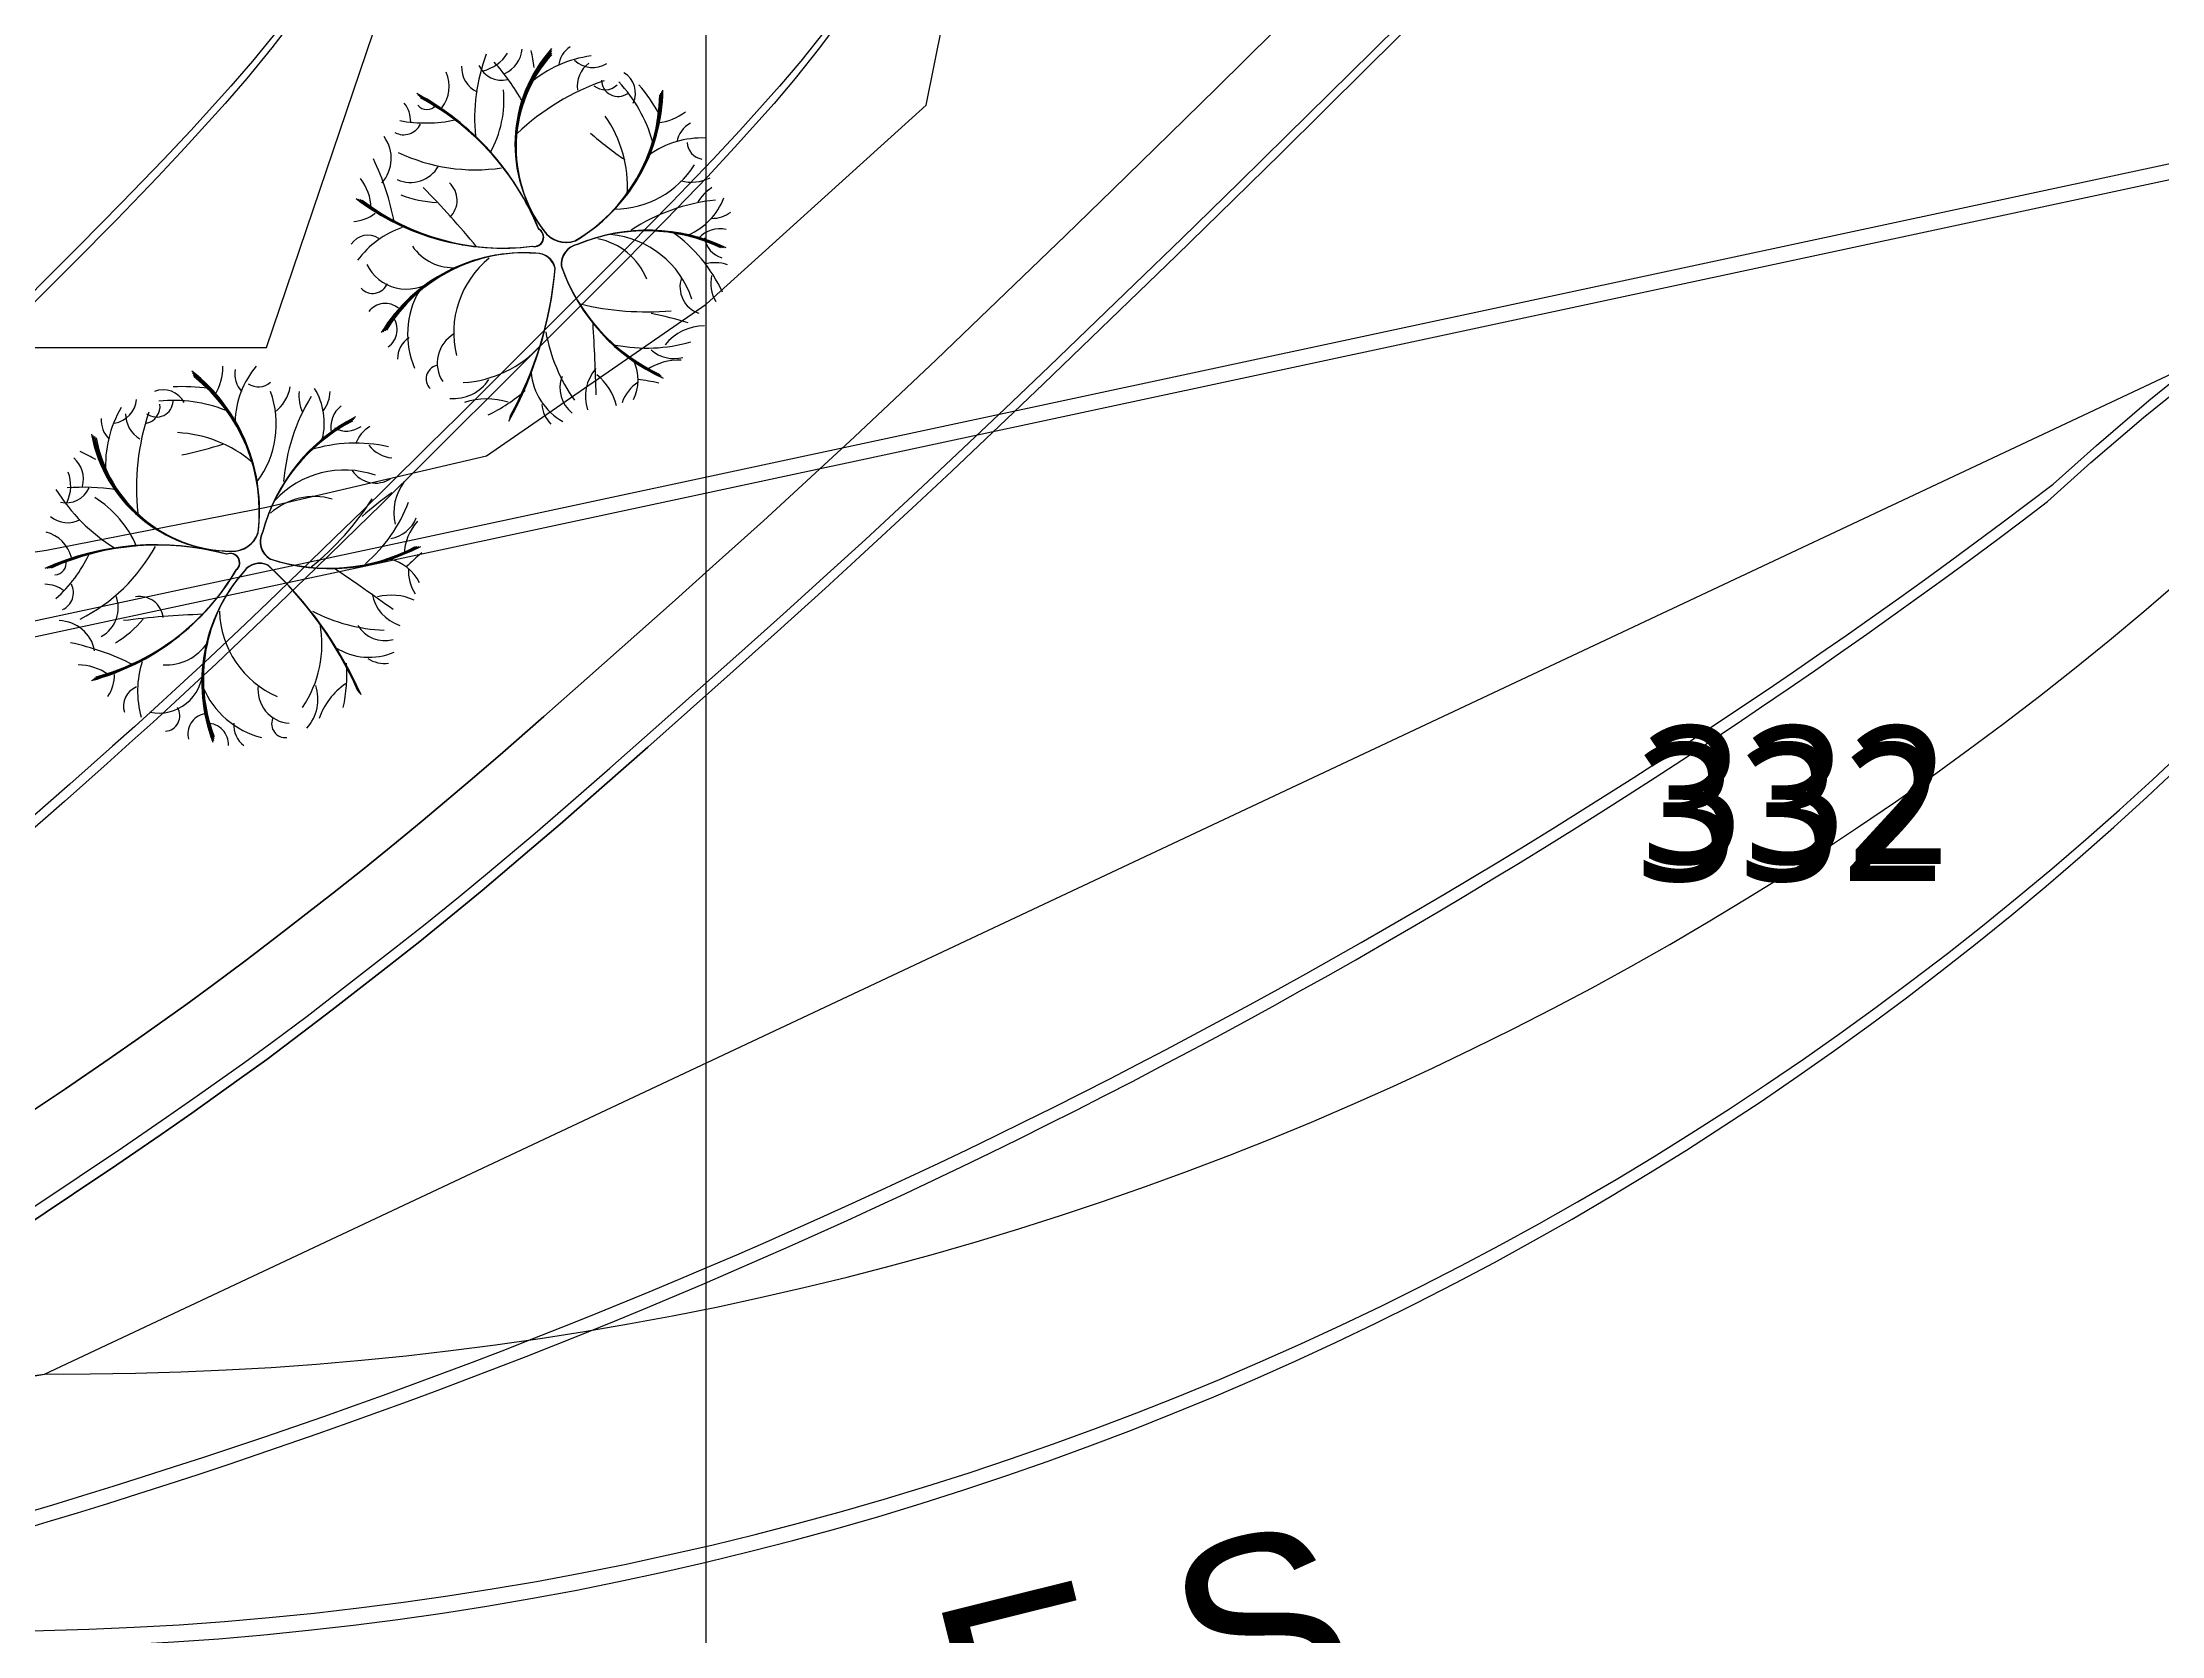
# Model space of a CAD drawing. Header units: metres. Extents: x -1097 to 1588, y -185 to 884.
# Drawn here: x 721.9 to 779.7, y 437.7 to 481.1 of the extents above; entities that cross this region are included whole.
import ezdxf
from ezdxf.enums import TextEntityAlignment as Align

# ---------------------------------------------------------------- set-up
doc = ezdxf.new("R2010")
doc.units = ezdxf.units.M
for name, color, linetype in [('CORTE-TEXTO', 7, 'Continuous'), ('CORTES', 1, 'Continuous'), ('CRECIDA_Q100', 5, 'Continuous'), ('CRECIDA_Q2', 150, 'Continuous'), ('EXTENSIONES', 252, 'Continuous'), ('Solado', 7, 'Continuous'), ('TERRENO', 188, 'Continuous'), ('TEXTO', 7, 'Continuous'), ('VEGETACION', 85, 'Continuous'), ('VG', 7, 'Continuous'), ('VISTA LEJOS', 7, 'Continuous')]:
    doc.layers.add(name, color=color, linetype=linetype)
doc.styles.add('ARIAL', font='arial.ttf')

msp = doc.modelspace()

# ---------------------------------------------------------------- linework, layer by layer
at = {"layer": 'CORTES'}
msp.add_lwpolyline([(740, 185), (740, 505)], dxfattribs=at)
at = {"layer": 'CRECIDA_Q100'}
msp.add_lwpolyline([(716, 472.797), (722, 472.797), (728, 472.797), (734, 490.508), (740, 497.023), (746, 694.804), (752, 694.804), (758, 694.804), (764, 692.068), (770, 692.068), (776, 661.179), (782, 656.366), (788, 652.046), (794, 536.531), (800, 536.531), (806, 536.531), (812, 536.531), (818, 536.723), (824, 536.853), (830, 536.912), (836, 548.934), (842, 549.068)], dxfattribs=at)
at = {"layer": 'CRECIDA_Q2'}
msp.add_lwpolyline([(716, 466.38), (722, 467.269), (728, 468.436), (734, 469.837), (740, 473.983), (746, 479.411), (752, 509.177), (758, 512.911), (764, 515.521), (770, 517.266), (776, 517.266), (782, 517.266), (788, 517.266), (794, 485.847), (800, 485.847), (806, 485.847), (812, 485.847), (818, 486.939), (824, 487.841), (830, 488.532), (836, 525.113), (842, 525.627)], dxfattribs=at)
at = {"layer": 'EXTENSIONES'}
msp.add_lwpolyline([(594.826, 436.159, -0.003361), (595.828, 435.822, 0.213753), (666.883, 427.434, -0.089629), (721.943, 444.791, 0.226256), (790.44, 476.996, -0.09566), (806.441, 486.744)], format="xyb", dxfattribs=at)
for points in [[(720.401, 448.154), (722.734, 449.71), (723.915, 450.503), (725.125, 451.329), (725.96, 451.911), (727.256, 452.833), (728.005, 453.377), (728.955, 454.087), (729.79, 454.727), (731.345, 455.937), (732.181, 456.596), (733.131, 457.364), (733.88, 457.985), (735.176, 459.079), (736.011, 459.796), (737.221, 460.852), (738.402, 461.895), (740.734, 463.969), (741.944, 465.051), (743.24, 466.222), (744.19, 467.092), (745.746, 468.532), (746.696, 469.422), (747.992, 470.651), (749.202, 471.809), (751.535, 474.056), (752.831, 475.31), (754.386, 476.827), (755.682, 478.101), (758.015, 480.405), (759.57, 481.947)], [(721.343, 451.787), (722.513, 452.573), (723.705, 453.387), (724.52, 453.955), (725.797, 454.863), (726.521, 455.389), (727.446, 456.081), (728.262, 456.706), (729.804, 457.905), (730.621, 458.55), (731.548, 459.299), (732.276, 459.902), (733.555, 460.983), (734.375, 461.686), (735.571, 462.731), (736.744, 463.766), (739.071, 465.835), (740.273, 466.91), (741.558, 468.071), (742.497, 468.931), (744.042, 470.362), (744.982, 471.242), (746.268, 472.461), (747.47, 473.612), (749.798, 475.854), (751.089, 477.103), (752.637, 478.613), (753.927, 479.881), (756.256, 482.181)]]:
    msp.add_lwpolyline(points, dxfattribs=at)
at = {"layer": 'Solado'}
for points in [[(720.401, 448.154), (722.734, 449.71), (723.915, 450.503), (725.125, 451.329), (725.96, 451.911), (727.256, 452.833), (728.005, 453.377), (728.955, 454.087), (729.79, 454.727), (731.345, 455.937), (732.181, 456.596), (733.131, 457.364), (733.88, 457.985), (735.176, 459.079), (736.011, 459.796), (737.221, 460.852), (738.402, 461.895), (740.734, 463.969), (741.944, 465.051), (743.24, 466.222), (744.19, 467.092), (745.746, 468.532), (746.696, 469.422), (747.992, 470.651), (749.202, 471.809), (751.535, 474.056), (752.831, 475.31), (754.386, 476.827), (755.682, 478.101), (758.015, 480.405), (759.57, 481.947)], [(756.256, 482.181), (753.927, 479.881), (752.637, 478.613), (751.089, 477.103), (749.798, 475.854), (747.47, 473.612), (746.268, 472.461), (744.982, 471.242), (744.042, 470.362), (742.497, 468.931), (741.558, 468.071), (740.273, 466.91), (739.071, 465.835), (736.744, 463.766), (735.571, 462.731), (734.375, 461.686), (733.555, 460.983), (732.276, 459.902), (731.548, 459.299), (730.621, 458.55), (729.804, 457.905), (728.262, 456.706), (727.446, 456.081), (726.521, 455.389), (725.797, 454.863), (724.52, 453.955), (723.705, 453.387), (722.513, 452.573), (721.343, 451.787)]]:
    msp.add_lwpolyline(points, dxfattribs=at)
at = {"layer": 'TERRENO'}
for points in [[(728.693, 481.685), (728.149, 480.974), (727.467, 480.139), (726.875, 479.457), (725.781, 478.248), (725.035, 477.451), (723.893, 476.27), (722.734, 475.099), (720.401, 472.766)], [(743.615, 481.685), (743.091, 480.974), (742.429, 480.139), (741.848, 479.457), (740.768, 478.248), (740.029, 477.451), (738.891, 476.27), (737.734, 475.099), (735.402, 472.766), (734.235, 471.601), (733.069, 470.44), (732.291, 469.668), (731.125, 468.516), (730.477, 467.88), (729.699, 467.121), (729.051, 466.494), (727.885, 465.371), (727.28, 464.791), (726.632, 464.177), (726.157, 463.732), (725.379, 463.012), (724.904, 462.577), (724.256, 461.991), (723.651, 461.451), (722.485, 460.414), (721.894, 459.892), (721.289, 459.364)]]:
    msp.add_lwpolyline(points, dxfattribs=at)
msp.add_lwpolyline([(673.226, 433.451, 0.162924), (776.6, 468.597), (777.781, 469.656), (779.212, 470.884), (780.998, 472.324)], format="xyb", dxfattribs=at)
at = {"layer": 'TEXTO', "color": 141}
msp.add_lwpolyline([(942.808, 512.252), (491.207, 415.553)], dxfattribs=at)
at = {"layer": 'VEGETACION', "color": 254}
for points in [[(759.57, 481.947), (758.015, 480.405), (755.682, 478.101), (754.386, 476.827), (752.831, 475.31), (751.535, 474.056), (749.202, 471.809), (747.992, 470.651), (746.696, 469.422), (745.746, 468.532), (744.19, 467.092), (743.24, 466.222), (741.944, 465.051), (740.734, 463.969), (738.402, 461.895), (737.221, 460.852), (736.011, 459.796), (735.176, 459.079), (733.88, 457.985), (733.131, 457.364), (732.181, 456.596), (731.345, 455.937), (729.79, 454.727), (728.955, 454.087), (728.005, 453.377), (727.256, 452.833), (725.96, 451.911), (725.125, 451.329), (723.915, 450.503), (722.734, 449.71), (720.401, 448.154)], [(707.167, 442.212), (721.943, 444.791), (790.44, 476.996)]]:
    msp.add_lwpolyline(points, dxfattribs=at)
at = {"layer": 'VEGETACION'}
for centre, radius, start, end in [((738.66, 479.049), 4.982, 159.46241, -174.34591), ((733.689, 481.359), 1.034, -77.96685, -31.27285), ((729.69, 476.526), 6.075, 29.35638, 41.90224), ((734.204, 480.984), 0.769, -67.11701, -3.35075), ((738.687, 478.339), 3.908, 138.09032, -143.12166), ((738.659, 478.31), 3.869, 138.09032, -143.12166), ((738.63, 478.281), 3.83, 138.09032, -143.12166), ((738.602, 478.252), 3.791, 138.09032, -143.12166), ((737.266, 477.599), 3.177, 97.4368, 130.66411), ((730.348, 479.76), 5.002, 7.73596, 13.16741), ((736.671, 480.404), 0.707, 123.07576, 173.19706), ((736.899, 481.16), 0.725, -133.08378, -57.97038), ((737.252, 479.924), 0.776, 126.36034, -172.13798), ((732.036, 479.923), 0.949, -38.3468, 23.66563), ((734.048, 480.435), 0.727, 177.19062, -114.2964), ((734.418, 480.77), 0.683, -155.98064, -76.40156), ((739.316, 473.929), 6.494, 108.91387, 133.58492), ((737.236, 480.29), 0.464, -130.37039, -44.61868), ((737.593, 480.099), 0.453, -179.34812, -54.73301), ((734.751, 477.353), 3.928, 15.81177, 43.16533), ((737.426, 479.74), 0.64, -25.52155, 59.84308), ((734.005, 476.473), 5.429, 29.82887, 40.03623), ((731.11, 478.955), 0.824, -0.2587, 38.06877), ((728.626, 473.262), 7.338, 22.21671, 61.7302), ((732.376, 479.612), 0.323, -139.98994, -40.76454), ((728.698, 473.284), 7.265, 22.21671, 61.7302), ((728.77, 473.306), 7.191, 22.21671, 61.7302), ((728.843, 473.328), 7.118, 22.21671, 61.7302), ((731.518, 479.55), 2.961, -29.17592, 5.40141), ((734.03, 479.752), 4.698, -59.52315, -0.74968), ((734.011, 479.796), 4.747, -59.52315, -0.74968), ((733.992, 479.84), 4.795, -59.52315, -0.74968), ((733.973, 479.884), 4.844, -59.52315, -0.74968), ((731.744, 479.104), 0.504, -118.22004, -25.37047), ((732.347, 482.857), 3.935, -100.42037, -78.3241), ((734.466, 477.18), 3.382, -3.32863, 34.77602), ((738.496, 480.457), 1.544, -82.82139, -52.64739), ((739.883, 478.297), 0.693, 117.16728, 171.20074), ((730.394, 477.955), 1.01, -41.62679, 35.9787), ((743.028, 485.669), 9.361, -131.39173, -124.13381), ((739.884, 476.035), 2.478, 87.69249, 125.68419), ((739.957, 478.411), 0.479, -177.57839, -99.26902), ((724.664, 474.934), 6.938, 10.60493, 25.69371), ((731.926, 478.183), 0.883, -114.03031, -29.56021), ((733.688, 482.493), 4.849, -115.58492, -81.37772), ((737.485, 479.161), 2.589, -89.5505, -32.23214), ((729.424, 476.54), 1.434, 2.5416, 37.20232), ((715.482, 460.558), 23.615, 39.38532, 44.67185), ((732.556, 476.814), 0.645, -45.87489, 47.62332), ((739.594, 478.449), 1.142, -104.72438, -63.25642), ((740.744, 476.21), 1.118, 121.95887, 151.36709), ((734.432, 482.077), 6.568, -127.37844, -82.91291), ((734.446, 482.011), 6.503, -127.37844, -82.91291), ((734.46, 481.945), 6.437, -127.37844, -82.91291), ((734.475, 481.879), 6.371, -127.37844, -82.91291), ((732.79, 479.876), 3.124, -111.04704, -92.75457), ((740.779, 471.673), 5.171, 95.85629, 123.22032), ((738.799, 477.52), 1.798, -66.63119, -20.98341), ((740.151, 477.177), 0.859, -90.38621, -53.2043), ((730.306, 477.313), 1.079, -86.17573, -52.23443), ((732.594, 473.582), 2.646, 109.78128, 142.9068), ((735.297, 475.81), 0.257, -102.31339, 61.69877), ((735.303, 475.807), 0.255, -102.31339, 61.69877), ((735.308, 475.803), 0.252, -102.31339, 61.69877), ((735.314, 475.8), 0.249, -102.31339, 61.69877), ((736.179, 476.416), 0.75, -145.64274, -70.48442), ((736.176, 476.407), 0.742, -145.64274, -70.48442), ((736.173, 476.397), 0.735, -145.64274, -70.48442), ((736.17, 476.388), 0.727, -145.64274, -70.48442), ((738.338, 471.149), 4.83, 64.72201, 112.57215), ((738.364, 471.105), 4.88, 64.72201, 112.57215), ((738.389, 471.06), 4.93, 64.72201, 112.57215), ((738.415, 471.016), 4.98, 64.72201, 112.57215), ((736.693, 472.574), 4.128, 24.75149, 54.83765), ((740.364, 475.265), 0.769, 76.62298, 137.69885), ((730.765, 475.313), 0.546, 57.26605, 146.32785), ((735.011, 470.825), 4.552, 85.90191, 148.51067), ((735.02, 470.871), 4.506, 85.90191, 148.51067), ((735.028, 470.918), 4.461, 85.90191, 148.51067), ((735.037, 470.964), 4.415, 85.90191, 148.51067), ((733.104, 476.336), 1.364, -145.57132, -86.30599), ((735.359, 474.837), 0.529, 11.64661, 92.46118), ((735.364, 474.843), 0.523, 11.64661, 92.46118), ((735.369, 474.849), 0.518, 11.64661, 92.46118), ((735.374, 474.856), 0.513, 11.64661, 92.46118), ((736.587, 475.074), 0.546, 100.90931, -173.78177), ((736.595, 475.07), 0.551, 100.90931, -173.78177), ((736.602, 475.066), 0.557, 100.90931, -173.78177), ((736.61, 475.062), 0.563, 100.90931, -173.78177), ((736.698, 473.985), 1.809, 21.80787, 79.03961), ((737.16, 473.309), 2.577, 18.29109, 84.89534), ((740.615, 475.884), 0.669, -171.91844, -106.28771), ((731.82, 475.6), 1.211, -153.77487, -53.66079), ((735.711, 473.209), 2.603, 128.84937, -165.92049), ((725.262, 475.892), 10.657, -28.646, -5.10467), ((725.368, 475.888), 10.55, -28.646, -5.10467), ((725.474, 475.883), 10.444, -28.646, -5.10467), ((725.58, 475.879), 10.337, -28.646, -5.10467), ((740.877, 476.712), 5.122, -160.64221, -114.76904), ((740.929, 476.725), 5.175, -160.64221, -114.76904), ((740.981, 476.738), 5.228, -160.64221, -114.76904), ((741.033, 476.751), 5.281, -160.64221, -114.76904), ((740.232, 474.115), 0.996, 69.91561, 105.88004), ((741.051, 474.537), 0.932, 166.17527, -148.32231), ((730.898, 474.696), 0.424, -138.57685, -20.77623), ((734.21, 473.161), 2.362, 150.15684, -156.75256), ((740.044, 474.45), 0.762, 160.97287, -109.06988), ((731.236, 473.442), 0.557, 49.52262, 142.49658), ((730.991, 473.288), 0.575, -55.32418, 37.34845), ((738.384, 481.605), 7.836, -103.47217, -85.21121), ((736.11, 462.056), 11.909, 73.43329, 78.43687), ((732.251, 472.492), 0.676, 122.40516, -178.98353), ((733.578, 472.37), 0.921, 120.29105, -146.85412), ((740.231, 474.057), 4.686, -169.782, -144.7966), ((686.114, 470.298), 50.894, 1.35953, 3.55713), ((739.963, 471.991), 1.399, 90.6491, 140.90175), ((733.194, 474.912), 3.076, -86.74123, -42.13741), ((738.372, 477.01), 4.231, -101.52456, -73.46451), ((739.231, 470.934), 1.516, 86.94105, 124.44683), ((739.123, 473.43), 0.937, -131.98154, -75.18432), ((722.967, 468.349), 4.844, -7.01261, 51.76086), ((723.013, 468.337), 4.795, -7.01261, 51.76086), ((723.06, 468.326), 4.747, -7.01261, 51.76086), ((723.106, 468.314), 4.698, -7.01261, 51.76086), ((725.265, 472.287), 1.544, -30.31086, -0.13685), ((727.823, 472.073), 0.693, 169.67781, -136.28872), ((729.618, 470.697), 2.478, 140.20303, 178.19473), ((727.778, 472.201), 0.479, -125.06785, -46.75849), ((732.732, 471.94), 0.376, 105.12463, -135.81364), ((733.091, 472.577), 1.176, -94.56596, -33.88319), ((736.94, 472.278), 1.729, -174.76959, -119.50027), ((736.868, 471.693), 0.864, 158.56729, -127.3793), ((737.836, 471.468), 1.136, 138.3902, -161.05635), ((736.11, 470.883), 1.474, 12.7354, 52.34392), ((738.726, 470.946), 1.079, 122.90885, 161.4783), ((736.888, 471.916), 1.25, -25.53182, 23.61951), ((736.881, 463.1), 8.915, 78.21876, 81.90389), ((723.735, 471.447), 0.725, -80.57325, -5.45985), ((724.999, 471.352), 0.453, -126.83758, -2.22247), ((725.183, 471.001), 0.64, 26.98899, 112.35361), ((725.448, 467.426), 3.928, 68.3223, 95.67587), ((725.693, 466.299), 5.429, 82.33941, 92.54677), ((725.678, 470.696), 2.589, -37.03996, 20.27839), ((727.527, 471.936), 1.142, -52.21385, -10.74588), ((733.624, 468.752), 5.171, 148.36683, 175.73086), ((730.002, 471.486), 1.118, 174.4694, -156.12237), ((727.779, 470.739), 1.798, -14.12065, 31.52713), ((728.875, 471.604), 0.859, -37.87568, -0.69377), ((734.005, 469.455), 1.939, 72.22063, 108.04144), ((731.871, 475.387), 4.936, -63.83838, -49.75845), ((724.196, 470.806), 0.707, 175.5863, -134.2924), ((726.784, 469.572), 3.177, 149.94734, -176.82535), ((724.931, 470.975), 0.776, 178.87088, -119.62745), ((730.944, 468.965), 6.494, 161.42441, -173.90455), ((724.631, 471.185), 0.464, -77.85985, 7.89186), ((732.554, 466.496), 4.83, 117.23254, 165.08268), ((732.605, 466.49), 4.88, 117.23254, 165.08268), ((732.656, 466.483), 4.93, 117.23254, 165.08268), ((732.707, 466.476), 4.98, 117.23254, 165.08268), ((730.521, 470.609), 0.769, 129.13352, -169.79062), ((736.4, 471.329), 0.893, -174.42238, -136.02829), ((727.062, 471.149), 3.908, -169.39915, -90.61113), ((727.067, 471.109), 3.869, -169.39915, -90.61113), ((727.073, 471.069), 3.83, -169.39915, -90.61113), ((727.079, 471.029), 3.791, -169.39915, -90.61113), ((725.412, 467.095), 3.382, 49.1819, 87.28655), ((723.888, 479.055), 9.361, -78.88119, -71.62327), ((730.422, 466.059), 4.128, 77.26203, 107.34819), ((730.183, 471.185), 0.669, -119.40791, -53.77718), ((731.354, 469.804), 0.996, 122.42615, 158.39057), ((731.517, 470.711), 0.932, -141.31419, -95.81178), ((722.235, 469.202), 0.769, -14.60648, 49.15979), ((720.858, 465.398), 5.002, 60.2465, 65.67795), ((722.535, 469.242), 0.683, -103.47011, -23.89102), ((721.623, 469.021), 1.034, -25.45632, 21.23769), ((723.024, 462.907), 6.075, 81.86691, 94.41278), ((730.123, 466.876), 2.577, 70.80163, 137.40588), ((730.973, 469.859), 0.762, -146.51659, -56.55935), ((732.875, 468.298), 1.399, 143.15964, -166.58772), ((726.481, 471.56), 4.982, -148.02706, -121.83538), ((721.738, 466.197), 2.961, 23.33462, 57.91194), ((729.306, 466.921), 1.809, 74.31841, 131.55014), ((724.286, 472.897), 7.836, -50.96163, -32.70067), ((738.413, 459.194), 11.909, 125.94383, 130.94741), ((727.924, 470.09), 4.231, -49.01403, -20.95397), ((722.575, 468.744), 0.727, -130.29884, -61.78587), ((731.222, 468.507), 0.937, -79.471, -22.67378), ((733.268, 467.074), 1.516, 139.45159, 176.95737), ((724.966, 460.076), 7.338, 74.72725, 114.24073), ((721.757, 466.836), 0.949, 14.16374, 76.17617), ((724.993, 460.147), 7.265, 74.72725, 114.24073), ((725.02, 460.217), 7.191, 74.72725, 114.24073), ((725.046, 460.288), 7.118, 74.72725, 114.24073), ((720.723, 469.711), 4.849, -63.07438, -28.86719), ((727.061, 467.989), 0.75, -93.13221, -17.97388), ((727.067, 467.981), 0.742, -93.13221, -17.97388), ((727.072, 467.973), 0.735, -93.13221, -17.97388), ((727.078, 467.964), 0.727, -93.13221, -17.97388), ((728.374, 467.496), 0.546, 153.41984, -121.27123), ((728.382, 467.499), 0.551, 153.41984, -121.27123), ((728.39, 467.503), 0.557, 153.41984, -121.27123), ((728.398, 467.506), 0.563, 153.41984, -121.27123), ((729.685, 471.897), 5.122, -108.13167, -62.2585), ((729.706, 471.946), 5.175, -108.13167, -62.2585), ((729.728, 471.995), 5.228, -108.13167, -62.2585), ((729.749, 472.044), 5.281, -108.13167, -62.2585), ((722.211, 466.917), 0.323, -87.47941, 11.74599), ((719.618, 468.868), 3.935, -47.90984, -25.81356), ((721.506, 470.048), 6.568, -74.86791, -30.40238), ((721.567, 470.019), 6.503, -74.86791, -30.40238), ((721.628, 469.99), 6.437, -74.86791, -30.40238), ((721.689, 469.961), 6.371, -74.86791, -30.40238), ((730.786, 463.659), 4.552, 138.41245, -158.97879), ((730.755, 463.694), 4.506, 138.41245, -158.97879), ((730.723, 463.729), 4.461, 138.41245, -158.97879), ((730.692, 463.764), 4.415, 138.41245, -158.97879), ((727.005, 466.92), 0.257, -49.80286, 114.20931), ((727.011, 466.923), 0.255, -49.80286, 114.20931), ((727.017, 466.925), 0.252, -49.80286, 114.20931), ((727.023, 466.927), 0.249, -49.80286, 114.20931), ((727.815, 466.377), 0.529, 64.15715, 144.97171), ((727.813, 466.385), 0.523, 64.15715, 144.97171), ((727.811, 466.393), 0.518, 64.15715, 144.97171), ((727.809, 466.401), 0.513, 64.15715, 144.97171), ((721.036, 459.252), 10.337, 23.86454, 47.40587), ((720.969, 459.171), 10.444, 23.86454, 47.40587), ((720.901, 459.089), 10.55, 23.86454, 47.40587), ((720.833, 459.008), 10.657, 23.86454, 47.40587), ((701.445, 424.54), 50.894, 53.87007, 56.06767), ((731.063, 465.812), 1.25, 26.97872, 76.13005), ((738.054, 460.442), 8.915, 130.7293, 134.41442), ((732.951, 466.681), 1.079, 175.41939, -146.01117), ((721.962, 465.512), 0.824, 52.25184, 90.5793), ((722.229, 466.106), 0.504, -65.70951, 27.14006), ((731.995, 466.292), 1.136, -169.09926, -108.54581), ((723.071, 465.69), 0.883, -61.51977, 22.95033), ((727.047, 441.915), 23.615, 91.89585, 97.18239), ((724.54, 465.356), 0.645, 6.63564, 100.13385), ((729.321, 465.665), 2.603, -178.6401, -113.40996), ((731.399, 469.768), 4.686, -117.27146, -92.28607), ((731.409, 464.566), 1.474, 65.24594, 104.85446), ((722.319, 464.335), 1.01, 10.88374, 88.48923), ((722.253, 467.406), 3.124, -58.5365, -40.24403), ((726.437, 464.705), 3.076, -34.2307, 10.37313), ((731.228, 465.661), 0.864, -148.92217, -74.86876), ((721.229, 457.95), 6.938, 63.11546, 78.20425), ((725.253, 465.5), 1.364, -93.06078, -33.79545), ((730.808, 466.074), 1.729, -122.25906, -66.98973), ((722.851, 462.704), 1.434, 55.05214, 89.71285), ((722.775, 463.874), 1.079, -33.66519, 0.2761), ((727.128, 463.419), 2.646, 162.29182, -164.58266), ((725.055, 464.033), 1.211, -101.26434, -1.15026), ((725.256, 463.944), 4.936, -11.32784, 2.75208), ((731.232, 465.069), 0.893, -121.91184, -83.51776), ((724.641, 463.021), 0.546, 109.77659, -161.16161), ((728.445, 464.445), 2.362, -157.33263, -104.24202), ((728.688, 463.462), 0.921, 172.80158, -94.34358), ((728.228, 463.202), 1.176, -42.05543, 18.62735), ((731.261, 462.027), 1.939, 124.73116, 160.55197), ((725.212, 462.751), 0.424, -86.06631, 31.73431), ((726.412, 462.257), 0.557, 102.03316, -164.99288), ((728.514, 462.53), 0.376, 157.63517, -83.3031), ((726.385, 461.969), 0.575, -2.81364, 89.85899), ((727.784, 462.484), 0.676, 174.9157, -126.47299)]:
    msp.add_arc(centre, radius, start, end, dxfattribs=at)
at = {"layer": 'VISTA LEJOS'}
for points in [[(942.959, 512.721), (491.358, 416.023)], [(942.808, 512.252), (491.207, 415.553)], [(720.552, 448.624), (722.885, 450.179), (724.066, 450.973), (725.275, 451.798), (726.111, 452.381), (727.407, 453.302), (728.155, 453.846), (729.106, 454.557), (729.941, 455.197), (731.496, 456.407), (732.331, 457.066), (733.282, 457.834), (734.031, 458.455), (735.327, 459.549), (736.162, 460.266), (737.372, 461.322), (738.552, 462.365), (740.885, 464.439), (742.095, 465.52), (743.391, 466.692), (744.341, 467.562), (745.896, 469.002), (746.847, 469.892), (748.143, 471.12), (749.353, 472.279), (751.685, 474.525), (752.981, 475.78), (754.537, 477.297), (755.833, 478.57), (758.166, 480.874), (759.721, 482.417)], [(728.693, 481.685), (728.149, 480.974), (727.467, 480.139), (726.875, 479.457), (725.781, 478.248), (725.035, 477.451), (723.893, 476.27), (722.734, 475.099), (720.401, 472.766)], [(743.615, 481.685), (743.091, 480.974), (742.429, 480.139), (741.848, 479.457), (740.768, 478.248), (740.029, 477.451), (738.891, 476.27), (737.734, 475.099), (735.402, 472.766), (734.235, 471.601), (733.069, 470.44), (732.291, 469.668), (731.125, 468.516), (730.477, 467.88), (729.699, 467.121), (729.051, 466.494), (727.885, 465.371), (727.28, 464.791), (726.632, 464.177), (726.157, 463.732), (725.379, 463.012), (724.904, 462.577), (724.256, 461.991), (723.651, 461.451), (722.485, 460.414), (721.894, 459.892), (721.289, 459.364)], [(728.299, 481.444), (727.618, 480.609), (727.026, 479.927), (725.931, 478.717), (725.186, 477.921), (724.043, 476.74), (722.885, 475.569), (720.552, 473.236)], [(743.242, 481.444), (742.58, 480.609), (741.999, 479.927), (740.919, 478.717), (740.18, 477.921), (739.042, 476.74), (737.885, 475.569), (735.552, 473.236), (734.386, 472.071), (733.219, 470.909), (732.442, 470.138), (731.275, 468.986), (730.627, 468.349), (729.85, 467.591), (729.202, 466.964), (728.035, 465.84), (727.431, 465.261), (726.783, 464.647), (726.307, 464.202), (725.53, 463.482), (725.055, 463.047), (724.407, 462.461), (723.802, 461.92), (722.635, 460.883), (722.045, 460.362), (721.44, 459.834)]]:
    msp.add_lwpolyline(points, dxfattribs=at)
for points in [[(664.372, 420.413, -0.089629), (719.432, 437.77, 0.226256), (787.928, 469.975, -0.207225), (825.093, 482.674, 0.055888), (856.786, 482.043, 0.099971)], [(719.281, 437.3, 0.226256), (787.777, 469.505, -0.207225), (824.942, 482.204, 0.055888), (856.635, 481.574, 0.099971)], [(719.281, 437.3, 0.226256), (787.777, 469.505, -0.207225), (824.942, 482.204, 0.055888), (856.635, 481.574, 0.099971)], [(673.377, 433.92, 0.162924), (776.751, 469.066), (777.932, 470.125), (779.363, 471.354), (781.148, 472.794)], [(673.226, 433.451, 0.162924), (776.6, 468.597), (777.781, 469.656), (779.212, 470.884), (780.998, 472.324)]]:
    msp.add_lwpolyline(points, format="xyb", dxfattribs=at)

# ---------------------------------------------------------------- texts
at = {"layer": 'CORTE-TEXTO', "style": 'ARIAL'}
msp.add_text('R Í O   X A N A E S', height=5, rotation=14, dxfattribs=at).set_placement((700, 420), align=Align.BOTTOM_LEFT)
at = {"layer": 'VG', "insert": (765.354, 462.011), "char_height": 0.2, "attachment_point": 1}
msp.add_mtext('\\fOpen Sans|i0|b0;\\H3.77032;332', dxfattribs=at)
at = {"layer": 'VISTA LEJOS', "char_height": 0.2, "attachment_point": 1}
for insert in [(765.354, 462.011), (765.505, 462.48)]:
    msp.add_mtext('\\fOpen Sans|i0|b0;\\H3.77032;332', dxfattribs=dict(at, insert=insert))

doc.saveas('drawing.dxf')
